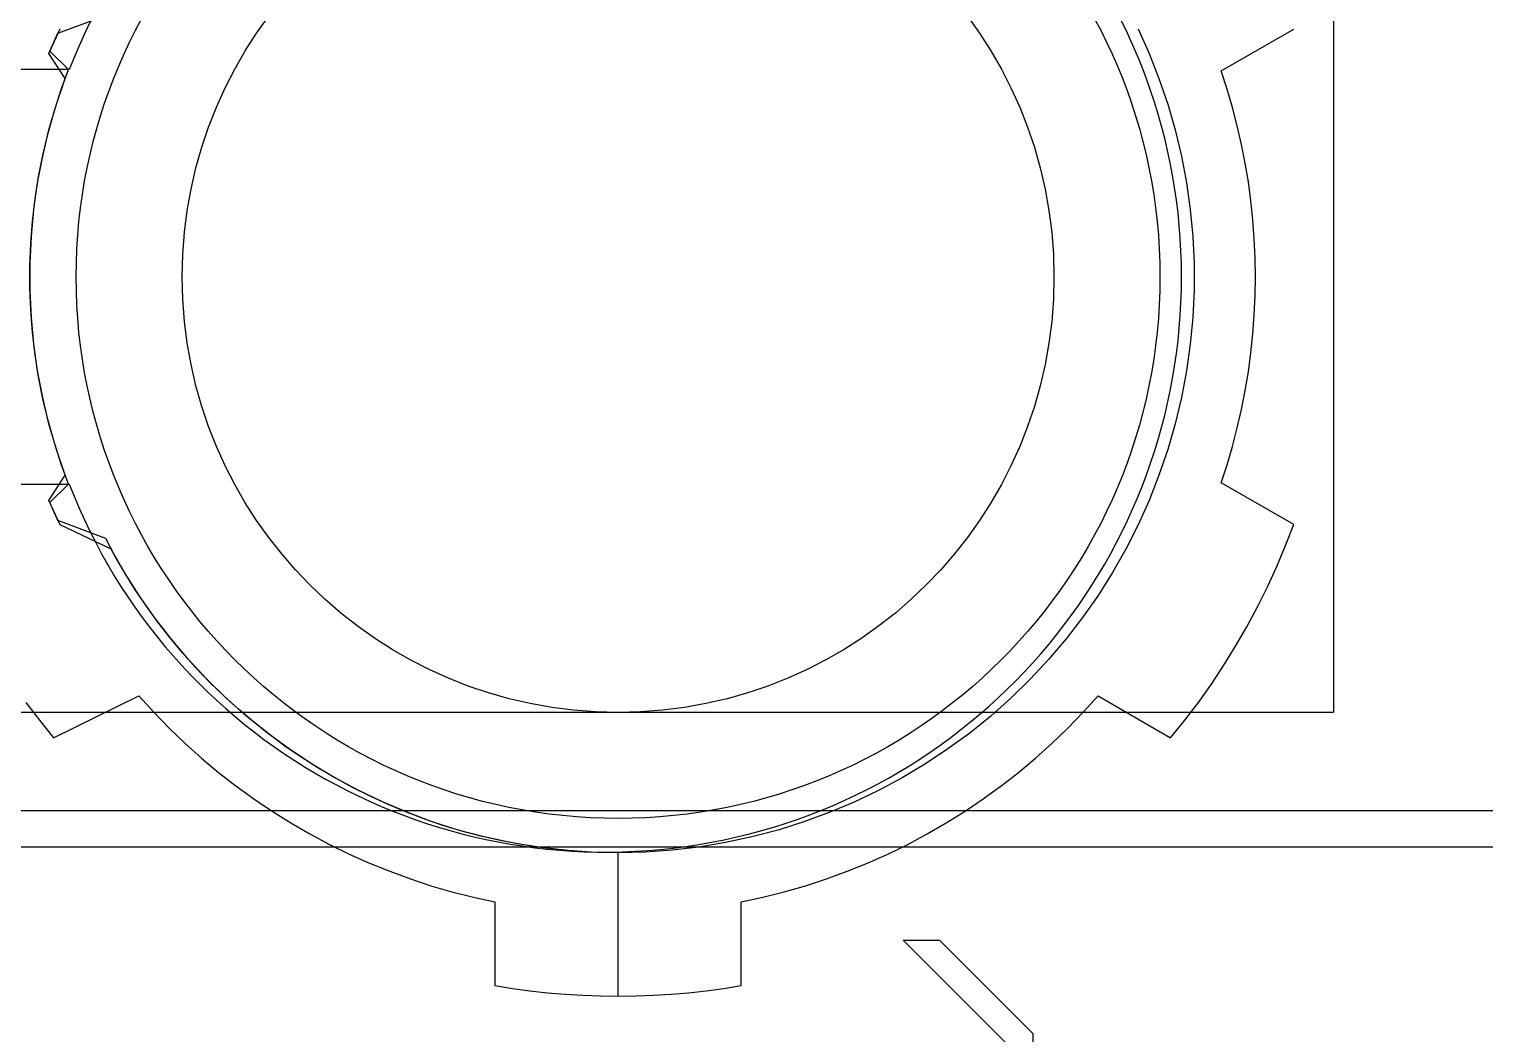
# Model space of a CAD drawing. Extents: x 0 to 144, y 0 to 203.
# Drawn here: x 38.75 to 66.73, y 43 to 62.33 of the extents above; entities that cross this region are included whole.
import ezdxf

# ---------------------------------------------------------------- set-up
doc = ezdxf.new("R2010")
doc.units = 0
doc.layers.add('-15N-THT. THIẾT BỊ ĐÓNG MỞ', color=40, linetype='CONTINUOUS')

# ---------------------------------------------------------------- blocks, each defined once
blk = doc.blocks.new('06 - N - SC VSD CHIẾU TRÊN ATV630U07~55N4')
at = {"layer": '-15N-THT. THIẾT BỊ ĐÓNG MỞ'}
for p, q in [((-32.699, -140.748), (-31.781, -140.406)), ((-8.174, -140.252), (-8.174, -153.808)), ((-32.872, -141.136), (-32.659, -140.663)), ((-32.854, -141.095), (-32.699, -140.748)), ((-11.934, -140.663), (-11.721, -141.136)), ((-10.334, -141.474), (-8.94, -140.669)), ((-8.94, -140.669), (-8.94, -140.669)), ((-32.56, -141.62), (-32.872, -141.136)), ((-32.495, -141.448), (-32.854, -141.095)), ((-11.721, -141.136), (-11.531, -141.62)), ((-32.482, -141.448), (-41.1, -141.448)), ((-32.642, -141.852), (-32.495, -141.448)), ((-32.482, -141.448), (-32.482, -141.448)), ((-10.334, -141.474), (-10.334, -141.474)), ((-10.22, -141.823), (-10.334, -141.474)), ((-32.773, -142.26), (-32.642, -141.852)), ((-32.727, -142.111), (-32.56, -141.62)), ((-11.531, -141.62), (-11.364, -142.111)), ((-10.118, -142.175), (-10.22, -141.823)), ((-32.871, -142.61), (-32.727, -142.111)), ((-11.364, -142.111), (-11.219, -142.61)), ((-10.026, -142.529), (-10.118, -142.175)), ((-32.888, -142.674), (-32.773, -142.26)), ((-32.992, -143.115), (-32.871, -142.61)), ((-32.987, -143.092), (-32.888, -142.674)), ((-11.219, -142.61), (-11.099, -143.115)), ((-9.944, -142.887), (-10.026, -142.529)), ((-9.873, -143.247), (-9.944, -142.887)), ((-33.089, -143.626), (-32.992, -143.115)), ((-33.07, -143.513), (-32.987, -143.092)), ((-11.099, -143.115), (-11.002, -143.626)), ((-9.813, -143.609), (-9.873, -143.247)), ((-33.136, -143.937), (-33.07, -143.513)), ((-33.162, -144.14), (-33.089, -143.626)), ((-11.002, -143.626), (-10.929, -144.14)), ((-9.764, -143.972), (-9.813, -143.609)), ((-33.186, -144.364), (-33.136, -143.937)), ((-9.725, -144.337), (-9.764, -143.972)), ((-33.219, -144.792), (-33.186, -144.364)), ((-33.21, -144.657), (-33.162, -144.14)), ((-10.929, -144.14), (-10.88, -144.657)), ((-9.698, -144.702), (-9.725, -144.337)), ((-33.235, -145.176), (-33.21, -144.657)), ((-10.88, -144.657), (-10.856, -145.176)), ((-33.236, -145.221), (-33.219, -144.792)), ((-9.681, -145.069), (-9.698, -144.702)), ((-33.236, -145.65), (-33.236, -145.221)), ((-33.235, -145.695), (-33.235, -145.176)), ((-10.856, -145.176), (-10.856, -145.695)), ((-9.676, -145.435), (-9.681, -145.069)), ((-30.292, -145.435), (-30.292, -145.435)), ((-13.55, -145.435), (-13.55, -145.435)), ((-9.681, -145.802), (-9.676, -145.435)), ((-9.676, -145.435), (-9.676, -145.435)), ((-33.219, -146.079), (-33.236, -145.65)), ((-33.21, -146.214), (-33.235, -145.695)), ((-10.856, -145.695), (-10.88, -146.214)), ((-9.698, -146.168), (-9.681, -145.802)), ((-33.186, -146.507), (-33.219, -146.079)), ((-33.162, -146.731), (-33.21, -146.214)), ((-10.88, -146.214), (-10.929, -146.731)), ((-9.725, -146.534), (-9.698, -146.168)), ((-33.136, -146.933), (-33.186, -146.507)), ((-9.764, -146.899), (-9.725, -146.534)), ((-33.089, -147.245), (-33.162, -146.731)), ((-10.929, -146.731), (-11.002, -147.245)), ((-9.813, -147.262), (-9.764, -146.899)), ((-33.07, -147.358), (-33.136, -146.933)), ((-32.992, -147.755), (-33.089, -147.245)), ((-32.987, -147.779), (-33.07, -147.358)), ((-11.002, -147.245), (-11.099, -147.755)), ((-9.873, -147.624), (-9.813, -147.262)), ((-32.871, -148.26), (-32.992, -147.755)), ((-11.099, -147.755), (-11.219, -148.26)), ((-9.944, -147.984), (-9.873, -147.624)), ((-32.888, -148.197), (-32.987, -147.779)), ((-10.026, -148.341), (-9.944, -147.984)), ((-32.773, -148.61), (-32.888, -148.197)), ((-32.727, -148.759), (-32.871, -148.26)), ((-11.219, -148.26), (-11.364, -148.759)), ((-32.642, -149.019), (-32.773, -148.61)), ((-10.118, -148.696), (-10.026, -148.341)), ((-32.56, -149.251), (-32.727, -148.759)), ((-11.364, -148.759), (-11.531, -149.251)), ((-10.22, -149.048), (-10.118, -148.696)), ((-32.495, -149.422), (-32.642, -149.019)), ((-10.334, -149.397), (-10.22, -149.048)), ((-41.1, -149.422), (-32.482, -149.422)), ((-32.872, -149.734), (-32.56, -149.251)), ((-32.854, -149.775), (-32.495, -149.422)), ((-32.482, -149.422), (-32.482, -149.422)), ((-11.531, -149.251), (-11.721, -149.734)), ((-10.334, -149.397), (-10.334, -149.397)), ((-8.94, -150.201), (-10.334, -149.397)), ((-32.659, -150.208), (-32.872, -149.734)), ((-32.699, -150.123), (-32.854, -149.775)), ((-11.721, -149.734), (-11.934, -150.208)), ((-31.781, -150.465), (-32.699, -150.123)), ((-31.673, -150.671), (-32.659, -150.208)), ((-11.934, -150.208), (-12.169, -150.671)), ((-9.096, -150.605), (-8.94, -150.201)), ((-8.94, -150.201), (-8.94, -150.201)), ((-31.602, -150.801), (-31.781, -150.465)), ((-31.417, -151.123), (-31.673, -150.671)), ((-31.412, -151.13), (-31.602, -150.801)), ((-12.169, -150.671), (-12.425, -151.123)), ((-9.263, -151.004), (-9.096, -150.605)), ((-31.14, -151.562), (-31.417, -151.123)), ((-31.211, -151.453), (-31.412, -151.13)), ((-12.425, -151.123), (-12.702, -151.562)), ((-9.444, -151.397), (-9.263, -151.004)), ((-9.636, -151.784), (-9.444, -151.397)), ((-30.999, -151.769), (-31.211, -151.453)), ((-30.842, -151.988), (-31.14, -151.562)), ((-12.702, -151.562), (-12.999, -151.988)), ((-30.776, -152.078), (-30.999, -151.769)), ((-9.841, -152.165), (-9.636, -151.784)), ((-30.525, -152.399), (-30.842, -151.988)), ((-30.542, -152.378), (-30.776, -152.078)), ((-12.999, -151.988), (-13.316, -152.399)), ((-10.057, -152.54), (-9.841, -152.165)), ((-30.299, -152.671), (-30.542, -152.378)), ((-30.19, -152.796), (-30.525, -152.399)), ((-13.316, -152.399), (-13.652, -152.796)), ((-30.045, -152.955), (-30.299, -152.671)), ((-29.836, -153.175), (-30.19, -152.796)), ((-13.652, -152.796), (-14.006, -153.175)), ((-10.285, -152.907), (-10.057, -152.54)), ((-29.782, -153.23), (-30.045, -152.955)), ((-10.524, -153.268), (-10.285, -152.907)), ((-29.464, -153.538), (-29.836, -153.175)), ((-29.51, -153.495), (-29.782, -153.23)), ((-14.006, -153.175), (-14.378, -153.538)), ((-10.774, -153.621), (-10.524, -153.268)), ((-33.316, -153.621), (-33.055, -153.965)), ((-32.783, -154.302), (-31.141, -153.497)), ((-31.141, -153.497), (-30.856, -153.812)), ((-31.141, -153.497), (-31.141, -153.497)), ((-29.228, -153.752), (-29.51, -153.495)), ((-29.076, -153.883), (-29.464, -153.538)), ((-14.378, -153.538), (-14.766, -153.883)), ((-12.986, -153.812), (-12.701, -153.497)), ((-12.701, -153.497), (-11.307, -154.302)), ((-12.701, -153.497), (-12.701, -153.497)), ((-11.036, -153.965), (-10.774, -153.621)), ((-41.897, -153.808), (-8.174, -153.808)), ((-30.856, -153.812), (-30.56, -154.117)), ((-28.938, -153.998), (-29.228, -153.752)), ((-28.672, -154.21), (-29.076, -153.883)), ((-14.766, -153.883), (-15.17, -154.21)), ((-13.282, -154.117), (-12.986, -153.812)), ((-8.174, -153.808), (-8.174, -153.808)), ((-33.055, -153.965), (-32.783, -154.302)), ((-30.56, -154.117), (-30.254, -154.411)), ((-28.64, -154.234), (-28.938, -153.998)), ((-13.588, -154.411), (-13.282, -154.117)), ((-11.307, -154.302), (-11.036, -153.965)), ((-32.783, -154.302), (-32.783, -154.302)), ((-30.254, -154.411), (-29.938, -154.695)), ((-28.253, -154.517), (-28.672, -154.21)), ((-28.334, -154.46), (-28.64, -154.234)), ((-28.02, -154.676), (-28.334, -154.46)), ((-15.17, -154.21), (-15.588, -154.517)), ((-13.904, -154.695), (-13.588, -154.411)), ((-11.307, -154.302), (-11.307, -154.302)), ((-29.938, -154.695), (-29.613, -154.967)), ((-27.821, -154.804), (-28.253, -154.517)), ((-27.699, -154.88), (-28.02, -154.676)), ((-15.588, -154.517), (-16.021, -154.804)), ((-14.229, -154.967), (-13.904, -154.695)), ((-29.613, -154.967), (-29.278, -155.229)), ((-27.375, -155.071), (-27.821, -154.804)), ((-27.371, -155.073), (-27.699, -154.88)), ((-16.021, -154.804), (-16.467, -155.071)), ((-14.564, -155.229), (-14.229, -154.967)), ((-29.278, -155.229), (-28.934, -155.478)), ((-26.917, -155.317), (-27.375, -155.071)), ((-27.037, -155.255), (-27.371, -155.073)), ((-26.697, -155.425), (-27.037, -155.255)), ((-26.449, -155.54), (-26.917, -155.317)), ((-16.924, -155.317), (-17.393, -155.54)), ((-16.467, -155.071), (-16.924, -155.317)), ((-14.908, -155.478), (-14.564, -155.229)), ((-28.934, -155.478), (-28.582, -155.715)), ((-26.351, -155.584), (-26.697, -155.425)), ((-25.97, -155.742), (-26.449, -155.54)), ((-25.999, -155.73), (-26.351, -155.584)), ((-17.393, -155.54), (-17.872, -155.742)), ((-15.26, -155.715), (-14.908, -155.478)), ((-45.585, -155.7), (-4.486, -155.7)), ((-28.582, -155.715), (-28.222, -155.94)), ((-25.643, -155.865), (-25.999, -155.73)), ((-25.501, -155.921), (-25.97, -155.742)), ((-25.301, -155.987), (-25.643, -155.865)), ((-21.93, -155.854), (-21.93, -155.854)), ((-17.872, -155.742), (-18.359, -155.921)), ((-15.62, -155.94), (-15.26, -155.715)), ((-28.222, -155.94), (-27.854, -156.152)), ((-27.854, -156.152), (-27.479, -156.352)), ((-25.005, -156.077), (-25.501, -155.921)), ((-24.936, -156.096), (-25.301, -155.987)), ((-24.503, -156.209), (-25.005, -156.077)), ((-24.568, -156.193), (-24.936, -156.096)), ((-18.855, -156.077), (-19.357, -156.209)), ((-18.359, -155.921), (-18.855, -156.077)), ((-16.362, -156.352), (-15.988, -156.152)), ((-15.988, -156.152), (-15.62, -155.94)), ((-46.606, -156.4), (-3.466, -156.4)), ((-27.479, -156.352), (-27.098, -156.538)), ((-24.197, -156.278), (-24.568, -156.193)), ((-23.995, -156.318), (-24.503, -156.209)), ((-23.824, -156.349), (-24.197, -156.278)), ((-23.483, -156.403), (-23.995, -156.318)), ((-23.448, -156.408), (-23.824, -156.349)), ((-22.967, -156.463), (-23.483, -156.403)), ((-23.07, -156.453), (-23.448, -156.408)), ((-20.377, -156.403), (-20.893, -156.463)), ((-19.865, -156.318), (-20.377, -156.403)), ((-19.357, -156.209), (-19.865, -156.318)), ((-16.744, -156.538), (-16.362, -156.352)), ((-27.098, -156.538), (-26.71, -156.711)), ((-26.71, -156.711), (-26.316, -156.87)), ((-22.691, -156.486), (-23.07, -156.453)), ((-22.449, -156.5), (-22.967, -156.463)), ((-22.31, -156.506), (-22.691, -156.486)), ((-21.93, -156.512), (-22.449, -156.5)), ((-21.93, -156.512), (-22.31, -156.506)), ((-21.411, -156.5), (-21.93, -156.512)), ((-21.93, -156.512), (-21.93, -156.512)), ((-21.93, -159.272), (-21.93, -156.512)), ((-20.893, -156.463), (-21.411, -156.5)), ((-17.525, -156.87), (-17.132, -156.711)), ((-17.132, -156.711), (-16.744, -156.538)), ((-26.316, -156.87), (-25.918, -157.016)), ((-17.924, -157.016), (-17.525, -156.87)), ((-25.918, -157.016), (-25.532, -157.148)), ((-25.532, -157.148), (-25.124, -157.266)), ((-25.124, -157.266), (-24.712, -157.369)), ((-19.148, -157.369), (-18.736, -157.266)), ((-18.736, -157.266), (-18.328, -157.148)), ((-18.328, -157.148), (-17.924, -157.016)), ((-24.712, -157.369), (-24.297, -157.459)), ((-24.297, -157.459), (-24.297, -159.068)), ((-24.297, -157.459), (-24.297, -157.459)), ((-19.563, -157.459), (-19.148, -157.369)), ((-19.563, -157.459), (-19.563, -157.459)), ((-19.563, -159.068), (-19.563, -157.459)), ((-16.448, -158.194), (-15.75, -158.194)), ((-16.448, -158.194), (-16.448, -158.194)), ((-14.454, -160.188), (-16.448, -158.194)), ((-15.75, -158.194), (-13.956, -159.988)), ((-15.75, -158.194), (-15.75, -158.194)), ((-24.297, -159.068), (-23.962, -159.122)), ((-24.297, -159.068), (-24.297, -159.068)), ((-23.962, -159.122), (-23.625, -159.168)), ((-23.625, -159.168), (-23.287, -159.205)), ((-23.287, -159.205), (-22.949, -159.234)), ((-22.949, -159.234), (-22.609, -159.255)), ((-21.25, -159.255), (-20.911, -159.234)), ((-20.911, -159.234), (-20.573, -159.205)), ((-20.573, -159.205), (-20.235, -159.168)), ((-20.235, -159.168), (-19.898, -159.122)), ((-19.898, -159.122), (-19.563, -159.068)), ((-19.563, -159.068), (-19.563, -159.068)), ((-22.609, -159.255), (-22.27, -159.268)), ((-22.27, -159.268), (-21.93, -159.272)), ((-21.93, -159.272), (-21.59, -159.268)), ((-21.93, -159.272), (-21.93, -159.272)), ((-21.59, -159.268), (-21.25, -159.255)), ((-13.956, -159.988), (-13.956, -163.677)), ((-13.956, -159.988), (-13.956, -159.988))]:
    blk.add_line(p, q, dxfattribs=at)
for radius in [10.418, 8.38]:
    blk.add_circle((-21.93, -145.435), radius, dxfattribs=at)
blk.add_arc((-22.161, -145.435), 11.064, 201.1224, 158.8776, dxfattribs=at)

msp = doc.modelspace()

# ---------------------------------------------------------------- block references
msp.add_blockref('06 - N - SC VSD CHIẾU TRÊN ATV630U07~55N4', (72, 203))

doc.saveas('drawing.dxf')
